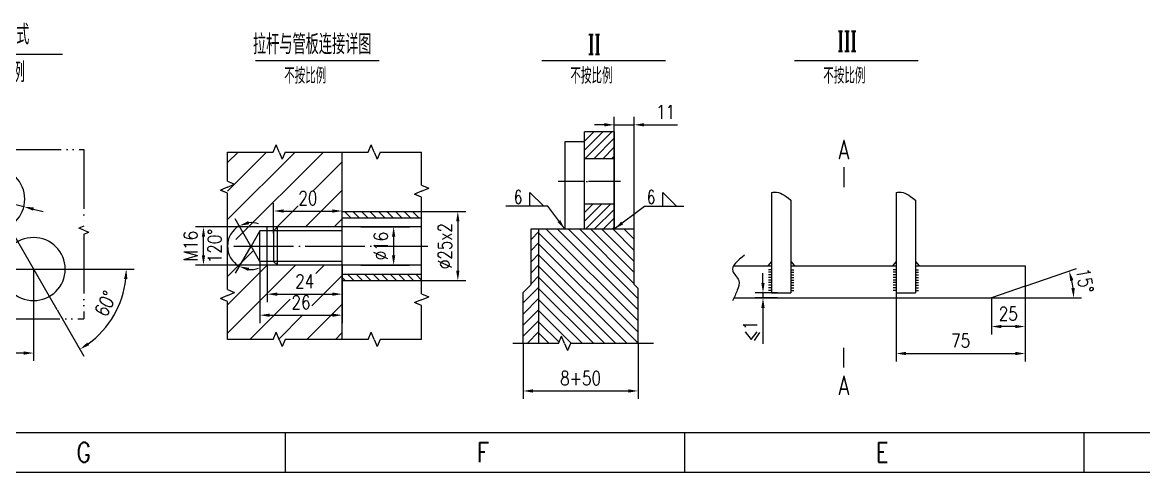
# Model space of a CAD drawing. Header units: millimetres. Extents: x -1044 to 22870, y -8556 to -3804.
# Drawn here: x 9230 to 11493, y -8556 to -7647 of the extents above; entities that cross this region are included whole.
import ezdxf
from ezdxf.enums import TextEntityAlignment as Align

# ---------------------------------------------------------------- set-up
doc = ezdxf.new("R2010")
doc.units = ezdxf.units.MM
doc.header["$LTSCALE"] = 80
for name, pattern in [('1', [0]), ('ACAD_ISO05W100', [34, 24, -3, 0.5, -3, 0.5, -3]), ('DASHDOT-L', [90, 80, -5, 0, -5]), ('DASHDOT-M', [36, 30, -3, 0, -3]), ('DIVIDE-M', [39, 30, -3, 0, -3, 0, -3])]:
    doc.linetypes.add(name, pattern=pattern)
for name, color, linetype in [('5剖面线层', 2, 'Continuous'), ('6文字层', 3, 'Continuous'), ('7', 7, 'Continuous'), ('8符号标注层', 31, 'Continuous'), ('CDR_DEFSET', 7, 'Continuous'), ('CDR_DIM', 7, 'Continuous'), ('CDR_DWG1', 4, 'Continuous'), ('CDR_DWG2', 2, 'Continuous'), ('CDR_DWG3', 1, 'DASHDOT-M'), ('CDR_DWG4', 3, 'DIVIDE-M'), ('CDR_TEXT', 7, 'Continuous'), ('中止线', 3, 'ACAD_ISO05W100'), ('尺寸线', 7, 'Continuous'), ('尺寸线层', 7, 'Continuous')]:
    doc.layers.add(name, color=color, linetype=linetype)
doc.styles.add('HZ', font='ROMANS.shx', dxfattribs={"width": 0.7, "height": 3, "bigfont": 'HZ.shx'})
doc.styles.add('PC_TEXTSTYLE', font='isocp.shx', dxfattribs={"width": 0.8, "bigfont": 'hzfs.shx'})
doc.styles.add('ROMANC', font='romanc', dxfattribs={"bigfont": 'hz'})
doc.styles.add('TH_GBDIM', font='romans.shx', dxfattribs={"width": 0.8, "bigfont": 'gbcbig.shx'})
doc.dimstyles.new('TH_GBDIM', dxfattribs={"dimscale": 8, "dimtxt": 3.5, "dimasz": 2.5, "dimexe": 2, "dimexo": 0, "dimgap": 1.5, "dimtad": 1, "dimdec": 0, "dimzin": 0, "dimdsep": 46, "dimtxsty": 'TH_GBDIM', "dimcen": 2.5, "dimclrd": 256, "dimclre": 256, "dimclrt": 256, "dimadec": 0, "dimazin": 0, "dimtfac": 0.714286, "dimtdec": 0, "dimtmove": 0, "dimatfit": 3, "dimfxl": 0, "dimtzin": 0, "dimlwd": -1, "dimlwe": -1, "dimarcsym": 0})

# ---------------------------------------------------------------- blocks, each defined once
blk = doc.blocks.new('A$C1B375470')
for p, q in [((7578, 0), (0, 0)), ((7578, 0), (18, 0)), ((7578, 0), (18, 0)), ((7578, 0), (18, 0)), ((15138, 0), (7578, 0))]:
    blk.add_line(p, q)
at = {"layer": 'CDR_DWG1', "color": 4}
blk.add_line((14958, 180), (450, 180), dxfattribs=at)
at = {"layer": 'CDR_DWG4', "linetype": 'Continuous'}
for p, q in [((4077, 180), (4077, 0)), ((5890.5, 180), (5890.5, 0)), ((7704, 180), (7704, 0))]:
    blk.add_line(p, q, dxfattribs=at)
at = {"layer": 'CDR_TEXT', "style": 'HZ', "width": 0.8}
for s, p in [('G', (3161.5, 46.9)), ('F', (4975, 46.9)), ('E', (6788.5, 46.9))]:
    blk.add_text(s, height=90, dxfattribs=at).set_placement(p, align=Align.CENTER)
blk = doc.blocks.new('A$C092B31A8')
at = {"layer": '尺寸线层', "xscale": 0.05555555555555555, "yscale": 0.05555555555555555, "zscale": 0.05555555555555555}
blk.add_blockref('A$C1B375470', (0, 0), dxfattribs=at)
blk = doc.blocks.new('*D259')
at = {"layer": 'Defpoints', "color": 0, "ltscale": 0.001}
for p in [(9126.4, -7927), (8995.1, -8145.2), (9344.6, -8145.2), (9299.9, -8227.4), (9395.7, -8265.5)]:
    blk.add_point(p, dxfattribs=at)
at = {"layer": '尺寸线层', "ltscale": 0.001}
for p, q in [((9344.6, -8145.2), (9455.5, -8145.2)), ((9299.9, -8227.4), (9354, -8321.1))]:
    blk.add_line(p, q, dxfattribs=at)
blk.add_arc((9252.4, -8145.2), 187.1, 306.1283, 353.8717, dxfattribs=at)
for points in [[(9435.1, -8165), (9441.8, -8165.4), (9439.5, -8145.2)], [(9364.5, -8299.1), (9360.9, -8293.5), (9346, -8307.2)]]:
    blk.add_solid(points, dxfattribs=at)
at = {"layer": '尺寸线层', "ltscale": 0.001, "insert": (9397.6, -8215.1), "char_height": 28, "attachment_point": 5, "rotation": 64.2907, "style": 'TH_GBDIM'}
blk.add_mtext('60%%D', dxfattribs=at)
blk = doc.blocks.new('*D260')
at = {"layer": 'Defpoints', "color": 0, "ltscale": 0.001}
for p in [(9089.2, -8145.2), (9252.4, -8145.2), (9089.2, -8314.9)]:
    blk.add_point(p, dxfattribs=at)
at = {"layer": '尺寸线层', "ltscale": 0.001}
for p, q in [((9089.2, -8145.2), (9089.2, -8330.9)), ((9252.4, -8145.2), (9252.4, -8330.9)), ((9232.4, -8314.9), (9109.2, -8314.9))]:
    blk.add_line(p, q, dxfattribs=at)
for points in [[(9109.2, -8311.5), (9109.2, -8318.2), (9089.2, -8314.9)], [(9232.4, -8311.5), (9232.4, -8318.2), (9252.4, -8314.9)]]:
    blk.add_solid(points, dxfattribs=at)
at = {"layer": '尺寸线层', "ltscale": 0.001, "insert": (9170.8, -8288.9), "char_height": 28, "attachment_point": 5, "style": 'TH_GBDIM'}
blk.add_mtext('32{}{}', dxfattribs=at)
blk = doc.blocks.new('*D262')
at = {"layer": 'Defpoints', "color": 0, "ltscale": 0.001}
for p in [(9215.3, -7926.9), (8995.1, -8145.2), (9344.6, -8145.2), (8904.7, -8212.4), (9042.2, -8226.7)]:
    blk.add_point(p, dxfattribs=at)
at = {"layer": '尺寸线层', "ltscale": 0.001}
for p, q in [((8995.1, -8145.2), (8876.9, -8145.2)), ((9042.2, -8226.7), (8983.1, -8329.2))]:
    blk.add_line(p, q, dxfattribs=at)
blk.add_arc((9089.2, -8145.2), 196.4, 185.8372, 234.1628, dxfattribs=at)
for points in [[(8890.5, -8165.4), (8897.2, -8165), (8892.9, -8145.2)], [(8976.1, -8301.6), (8972.5, -8307.2), (8991.1, -8315.3)]]:
    blk.add_solid(points, dxfattribs=at)
at = {"layer": '尺寸线层', "ltscale": 0.001, "insert": (8947.3, -8238), "char_height": 28, "attachment_point": 5, "rotation": 303.1621, "style": 'TH_GBDIM'}
blk.add_mtext('60°', dxfattribs=at)
blk = doc.blocks.new('*D261')
at = {"layer": 'Defpoints', "color": 0, "ltscale": 0.001}
for p in [(9109, -7988.6), (9232.7, -8019.3)]:
    blk.add_point(p, dxfattribs=at)
at = {"layer": '尺寸线层', "ltscale": 0.001}
for p, q in [((8887.7, -7958.9), (8989.3, -7958.9)), ((8989.3, -7958.9), (9089.6, -7983.8)), ((9232.7, -8019.3), (9109, -7988.6)), ((9252.1, -8024.1), (9271.5, -8028.9))]:
    blk.add_line(p, q, dxfattribs=at)
for points in [[(9090.4, -7980.5), (9088.8, -7987), (9109, -7988.6)], [(9252.9, -8020.8), (9251.3, -8027.3), (9232.7, -8019.3)]]:
    blk.add_solid(points, dxfattribs=at)
at = {"layer": '尺寸线层', "ltscale": 0.001, "insert": (8932.5, -7932.9), "char_height": 28, "attachment_point": 5, "style": 'TH_GBDIM'}
blk.add_mtext('%%c25X2{}{}', dxfattribs=at)
blk = doc.blocks.new('*D334')
at = {"layer": 'Defpoints', "color": 0, "ltscale": 0.001}
for p in [(9875.4, -8028), (9737, -8072.4), (9875.4, -8079.8)]:
    blk.add_point(p, dxfattribs=at)
at = {"layer": '尺寸线层', "ltscale": 0.001}
for p, q in [((9737, -8072.4), (9737, -8012)), ((9875.4, -8079.8), (9875.4, -8012)), ((9757, -8028), (9855.4, -8028))]:
    blk.add_line(p, q, dxfattribs=at)
for points in [[(9757, -8024.7), (9757, -8031.3), (9737, -8028)], [(9855.4, -8024.7), (9855.4, -8031.3), (9875.4, -8028)]]:
    blk.add_solid(points, dxfattribs=at)
at = {"layer": '尺寸线层', "ltscale": 0.001, "insert": (9806.2, -8002), "char_height": 28, "attachment_point": 5, "style": 'TH_GBDIM'}
blk.add_mtext('20', dxfattribs=at)
blk = doc.blocks.new('*D329')
at = {"layer": 'Defpoints', "color": 0, "ltscale": 0.001}
for p in [(9724.2, -8137.5), (9875.4, -8137.5), (9875.4, -8195.9)]:
    blk.add_point(p, dxfattribs=at)
at = {"layer": '尺寸线层', "ltscale": 0.001}
for p, q in [((9724.2, -8137.5), (9724.2, -8211.9)), ((9875.4, -8137.5), (9875.4, -8211.9)), ((9744.2, -8195.9), (9855.4, -8195.9))]:
    blk.add_line(p, q, dxfattribs=at)
for points in [[(9744.2, -8192.6), (9744.2, -8199.2), (9724.2, -8195.9)], [(9855.4, -8192.6), (9855.4, -8199.2), (9875.4, -8195.9)]]:
    blk.add_solid(points, dxfattribs=at)
at = {"layer": '尺寸线层', "ltscale": 0.001, "insert": (9799.8, -8169.9), "char_height": 28, "attachment_point": 5, "style": 'TH_GBDIM'}
blk.add_mtext('24', dxfattribs=at)
blk = doc.blocks.new('*D330')
at = {"layer": 'Defpoints', "color": 0, "ltscale": 0.001}
for p in [(9709.2, -8129.8), (9875.4, -8195.9), (9875.4, -8238.4)]:
    blk.add_point(p, dxfattribs=at)
at = {"layer": '尺寸线层', "ltscale": 0.001}
for p, q in [((9709.2, -8129.8), (9709.2, -8254.4)), ((9875.4, -8195.9), (9875.4, -8254.4)), ((9729.2, -8238.4), (9855.4, -8238.4))]:
    blk.add_line(p, q, dxfattribs=at)
for points in [[(9729.2, -8235.1), (9729.2, -8241.7), (9709.2, -8238.4)], [(9855.4, -8235.1), (9855.4, -8241.7), (9875.4, -8238.4)]]:
    blk.add_solid(points, dxfattribs=at)
at = {"layer": '尺寸线层', "ltscale": 0.001, "insert": (9792.3, -8212.4), "char_height": 28, "attachment_point": 5, "style": 'TH_GBDIM'}
blk.add_mtext('26{}{}', dxfattribs=at)
blk = doc.blocks.new('*D331')
at = {"layer": 'Defpoints', "color": 0, "ltscale": 0.001}
for p in [(9595.4, -8060), (9749.5, -8060), (9744.5, -8137.5)]:
    blk.add_point(p, dxfattribs=at)
at = {"layer": '尺寸线层', "ltscale": 0.001}
for p, q in [((9749.5, -8060), (9579.4, -8060)), ((9595.4, -8117.5), (9595.4, -8080)), ((9744.5, -8137.5), (9579.4, -8137.5))]:
    blk.add_line(p, q, dxfattribs=at)
for points in [[(9592.1, -8080), (9598.7, -8080), (9595.4, -8060)], [(9592.1, -8117.5), (9598.7, -8117.5), (9595.4, -8137.5)]]:
    blk.add_solid(points, dxfattribs=at)
at = {"layer": '尺寸线层', "ltscale": 0.001, "insert": (9569.4, -8098.8), "char_height": 28, "attachment_point": 5, "rotation": 90, "style": 'TH_GBDIM'}
blk.add_mtext('M16', dxfattribs=at)
blk = doc.blocks.new('*D335')
at = {"layer": 'Defpoints', "color": 0, "ltscale": 0.001}
for p in [(9709.2, -8067.8), (9646.8, -8082.6), (9691.3, -8098.8), (9691.3, -8098.8), (9709.2, -8129.8)]:
    blk.add_point(p, dxfattribs=at)
at = {"layer": '尺寸线层', "ltscale": 0.001}
for q in [(9659.6, -8043.9), (9659.6, -8153.7)]:
    blk.add_line((9691.3, -8098.8), q, dxfattribs=at)
for start, end in [(120, 240), (71.2958, 95.6479), (264.3521, 288.7042)]:
    blk.add_arc((9691.3, -8098.8), 47.4, start, end, dxfattribs=at)
for points in [[(9687.7, -8054.8), (9685.7, -8048.4), (9667.6, -8057.7)], [(9685.7, -8149.1), (9687.7, -8142.8), (9667.6, -8139.8)]]:
    blk.add_solid(points, dxfattribs=at)
at = {"layer": '尺寸线层', "ltscale": 0.001, "insert": (9617.9, -8098.8), "char_height": 28, "attachment_point": 5, "rotation": 90, "style": 'TH_GBDIM'}
blk.add_mtext('120%%d', dxfattribs=at)
blk = doc.blocks.new('*D332')
at = {"layer": 'Defpoints', "color": 0, "ltscale": 0.001}
for p in [(9979.3, -8060), (9979.3, -8137.5), (9979.3, -8137.5)]:
    blk.add_point(p, dxfattribs=at)
at = {"layer": '尺寸线层', "ltscale": 0.001}
for p, q in [((9979.3, -8060), (9963.3, -8060)), ((9979.3, -8080), (9979.3, -8117.5)), ((9979.3, -8137.5), (9963.3, -8137.5))]:
    blk.add_line(p, q, dxfattribs=at)
for points in [[(9975.9, -8080), (9982.6, -8080), (9979.3, -8060)], [(9975.9, -8117.5), (9982.6, -8117.5), (9979.3, -8137.5)]]:
    blk.add_solid(points, dxfattribs=at)
at = {"layer": '尺寸线层', "ltscale": 0.001, "insert": (9953.3, -8098.8), "char_height": 28, "attachment_point": 5, "rotation": 90, "style": 'TH_GBDIM'}
blk.add_mtext('%%C16', dxfattribs=at)
blk = doc.blocks.new('*D333')
at = {"layer": 'Defpoints', "color": 0, "ltscale": 0.001}
for p in [(10035.8, -8029), (10035.8, -8168.5), (10108.9, -8168.5)]:
    blk.add_point(p, dxfattribs=at)
at = {"layer": '尺寸线层', "ltscale": 0.001}
for p, q in [((10035.8, -8029), (10124.9, -8029)), ((10108.9, -8049), (10108.9, -8148.5)), ((10035.8, -8168.5), (10124.9, -8168.5))]:
    blk.add_line(p, q, dxfattribs=at)
for points in [[(10105.5, -8049), (10112.2, -8049), (10108.9, -8029)], [(10105.5, -8148.5), (10112.2, -8148.5), (10108.9, -8168.5)]]:
    blk.add_solid(points, dxfattribs=at)
at = {"layer": '尺寸线层', "ltscale": 0.001, "insert": (10082.9, -8098.8), "char_height": 28, "attachment_point": 5, "rotation": 90, "style": 'TH_GBDIM'}
blk.add_mtext('%%C25x2', dxfattribs=at)
blk = doc.blocks.new('*D357')
at = {"layer": 'Defpoints', "color": 0, "ltscale": 0.001}
for p in [(10993.8, -8193.2), (11254.3, -8179.9), (11254.3, -8315.8)]:
    blk.add_point(p, dxfattribs=at)
at = {"layer": '尺寸线', "ltscale": 0.001}
for p, q in [((10993.8, -8193.2), (10993.8, -8331.8)), ((11254.3, -8179.9), (11254.3, -8331.8)), ((11013.8, -8315.8), (11234.3, -8315.8))]:
    blk.add_line(p, q, dxfattribs=at)
for points in [[(11013.8, -8312.4), (11013.8, -8319.1), (10993.8, -8315.8)], [(11234.3, -8312.4), (11234.3, -8319.1), (11254.3, -8315.8)]]:
    blk.add_solid(points, dxfattribs=at)
at = {"layer": '尺寸线', "ltscale": 0.001, "insert": (11124.1, -8289.8), "char_height": 28, "attachment_point": 5, "style": 'TH_GBDIM'}
blk.add_mtext('75{}{}', dxfattribs=at)
blk = doc.blocks.new('*D358')
at = {"layer": 'Defpoints', "color": 0, "ltscale": 0.001}
for p in [(11254.3, -8179.9), (11186.2, -8203.6), (11186.2, -8261.3)]:
    blk.add_point(p, dxfattribs=at)
at = {"layer": '尺寸线', "ltscale": 0.001}
for p, q in [((11254.3, -8179.9), (11254.3, -8277.3)), ((11186.2, -8203.6), (11186.2, -8277.3)), ((11234.3, -8261.3), (11206.2, -8261.3))]:
    blk.add_line(p, q, dxfattribs=at)
for points in [[(11206.2, -8258), (11206.2, -8264.6), (11186.2, -8261.3)], [(11234.3, -8258), (11234.3, -8264.6), (11254.3, -8261.3)]]:
    blk.add_solid(points, dxfattribs=at)
at = {"layer": '尺寸线', "ltscale": 0.001, "insert": (11220.3, -8235.3), "char_height": 28, "attachment_point": 5, "style": 'TH_GBDIM'}
blk.add_mtext('25{}{}', dxfattribs=at)
blk = doc.blocks.new('*D359')
at = {"layer": 'Defpoints', "color": 0, "ltscale": 0.001}
for p in [(11254.3, -8179.9), (11351.2, -8185.1), (10666.3, -8203.6), (11186.2, -8203.6), (11186.2, -8203.6)]:
    blk.add_point(p, dxfattribs=at)
at = {"layer": '尺寸线', "ltscale": 0.001}
for p, q in [((11254.3, -8179.9), (11358.1, -8143.8)), ((11186.2, -8203.6), (11368.2, -8203.6))]:
    blk.add_line(p, q, dxfattribs=at)
blk.add_arc((11186.2, -8203.6), 166, 6.907, 12.2675, dxfattribs=at)
for points in [[(11345.2, -8169.2), (11351.7, -8167.4), (11343, -8149.1)], [(11354.4, -8183.4), (11347.7, -8183.8), (11352.2, -8203.6)]]:
    blk.add_solid(points, dxfattribs=at)
at = {"layer": '尺寸线', "ltscale": 0.001, "insert": (11375, -8168.7), "char_height": 28, "attachment_point": 5, "rotation": 280.4676, "style": 'TH_GBDIM'}
blk.add_mtext('15%%d{}{}', dxfattribs=at)
blk = doc.blocks.new('*D373')
at = {"layer": 'Defpoints', "color": 0, "ltscale": 0.001}
for p in [(10754.5, -8193.2), (10725, -8203.6), (10754.5, -8203.6)]:
    blk.add_point(p, dxfattribs=at)
at = {"layer": '尺寸线', "ltscale": 0.001}
for p, q in [((10725, -8173.2), (10725, -8153.2)), ((10754.5, -8193.2), (10709, -8193.2)), ((10725, -8193.2), (10725, -8203.6)), ((10754.5, -8203.6), (10709, -8203.6)), ((10725, -8223.6), (10725, -8296.5))]:
    blk.add_line(p, q, dxfattribs=at)
for points in [[(10721.6, -8173.2), (10728.3, -8173.2), (10725, -8193.2)], [(10721.6, -8223.6), (10728.3, -8223.6), (10725, -8203.6)]]:
    blk.add_solid(points, dxfattribs=at)
at = {"layer": '尺寸线', "ltscale": 0.001, "insert": (10699, -8270.1), "char_height": 28, "attachment_point": 5, "rotation": 90, "style": 'TH_GBDIM'}
blk.add_mtext('<1{}{}', dxfattribs=at)
blk = doc.blocks.new('*D408')
at = {"layer": 'Defpoints', "color": 0, "ltscale": 0.001}
for p in [(10464.8, -7853.9), (10424.8, -8064.3), (10464.8, -8064.3)]:
    blk.add_point(p, dxfattribs=at)
at = {"layer": '尺寸线层', "ltscale": 0.001}
for p, q in [((10404.8, -7853.9), (10384.8, -7853.9)), ((10424.8, -8064.3), (10424.8, -7837.9)), ((10424.8, -7853.9), (10464.8, -7853.9)), ((10464.8, -8064.3), (10464.8, -7837.9)), ((10484.8, -7853.9), (10552.1, -7853.9))]:
    blk.add_line(p, q, dxfattribs=at)
for points in [[(10404.8, -7850.5), (10404.8, -7857.2), (10424.8, -7853.9)], [(10484.8, -7850.5), (10484.8, -7857.2), (10464.8, -7853.9)]]:
    blk.add_solid(points, dxfattribs=at)
at = {"layer": '尺寸线层', "ltscale": 0.001, "insert": (10528.4, -7827.9), "char_height": 28, "attachment_point": 5, "style": 'TH_GBDIM'}
blk.add_mtext('11{}{}', dxfattribs=at)
blk = doc.blocks.new('*D429')
at = {"layer": 'Defpoints', "color": 0, "ltscale": 0.001}
for p in [(10240.8, -8295.2), (10472.8, -8295.2), (10472.8, -8391.4)]:
    blk.add_point(p, dxfattribs=at)
at = {"layer": '尺寸线层', "ltscale": 0.001}
for p, q in [((10240.8, -8295.2), (10240.8, -8407.4)), ((10472.8, -8295.2), (10472.8, -8407.4)), ((10260.8, -8391.4), (10452.8, -8391.4))]:
    blk.add_line(p, q, dxfattribs=at)
for points in [[(10260.8, -8388.1), (10260.8, -8394.8), (10240.8, -8391.4)], [(10452.8, -8388.1), (10452.8, -8394.8), (10472.8, -8391.4)]]:
    blk.add_solid(points, dxfattribs=at)
at = {"layer": '尺寸线层', "ltscale": 0.001, "insert": (10356.8, -8365.4), "char_height": 28, "attachment_point": 5, "style": 'TH_GBDIM'}
blk.add_mtext('8+50{}{}', dxfattribs=at)

msp = doc.modelspace()

# ---------------------------------------------------------------- hatches: boundary and pattern name
at = {"layer": '5剖面线层', "ltscale": 0.001}
h = msp.add_hatch(dxfattribs=at)
h.set_pattern_fill('ANSI31', color=256, scale=4, style=0)
h.set_pattern_definition([(45, (10102.426, 9990.706), (-8.980256, 8.980256), [])])
h.paths.add_polyline_path([(10424.75, -7868.27), (10364.75, -7868.27), (10364.75, -7922.27), (10424.75, -7922.27)])
h.paths.add_polyline_path([(10424.75, -8014.27), (10364.75, -8014.27), (10364.75, -8064.27), (10424.75, -8064.27)])
h = msp.add_hatch(dxfattribs=at)
h.set_pattern_fill('ANSI31', color=256, scale=5, style=0)
h.paths.add_polyline_path([(10272.75, -8064.27), (10256.75, -8064.27), (10256.75, -8176.27), (10240.75, -8192.27), (10240.75, -8295.24), (10272.75, -8295.24)])
h = msp.add_hatch(dxfattribs=at)
h.set_pattern_fill('ANSI31', color=256, scale=5, angle=90, style=0)
h.paths.add_polyline_path([(10464.75, -8064.27), (10272.75, -8064.27), (10272.75, -8295.24), (10312.29, -8295.24), (10318.33, -8280.83), (10324.36, -8295.24), (10330.39, -8309.65), (10336.42, -8295.24), (10472.75, -8295.24), (10472.75, -8184.27), (10464.75, -8176.27)])
at = {"layer": 'CDR_DIM'}
h = msp.add_hatch(dxfattribs=at)
h.set_pattern_fill('ANSI31', color=256, scale=0.540667, angle=90, style=0)
h.set_pattern_definition([(135, (4588.657, -14058.004), (-8.601953, -8.601953), [])])
h.paths.add_polyline_path([(10035.8, -8041.81), (10035.8, -8029.02), (9875.45, -8029.02), (9875.45, -8041.81)])
h.paths.add_polyline_path([(10035.8, -8168.54), (10035.8, -8155.75), (9875.45, -8155.75), (9875.45, -8168.54)])

# ---------------------------------------------------------------- linework, layer by layer
at = {"color": 7, "linetype": 'Continuous'}
for p, q in [((9036.33, -7711.1), (9310.97, -7711.1)), ((9875.45, -8067.78), (9737.04, -8067.78)), ((9875.45, -8129.79), (9737.04, -8129.79))]:
    msp.add_line(p, q, dxfattribs=at)
for p, q in [((9700.42, -7723.87), (9949.86, -7723.87)), ((10278.41, -7723.87), (10527.85, -7723.87)), ((10788.94, -7723.87), (11038.38, -7723.87))]:
    msp.add_line(p, q)
at = {"color": 4, "linetype": 'Continuous'}
for p, q in [((9875.45, -8060.03), (9875.45, -7908.87)), ((9875.45, -8029.02), (10035.8, -8029.02)), ((9875.45, -8041.81), (10035.8, -8041.81)), ((9709.25, -8067.78), (9691.35, -8098.78)), ((9737.04, -8067.78), (9709.25, -8067.78)), ((9709.25, -8129.79), (9709.25, -8067.78)), ((9724.25, -8137.54), (9724.25, -8060.22)), ((9744.52, -8060.03), (9737.04, -8067.78)), ((9737.04, -8067.78), (9737.04, -8129.79)), ((10035.8, -8060.03), (9744.52, -8060.03)), ((9744.52, -8137.54), (9744.52, -8060.03)), ((9875.45, -8137.54), (9875.45, -8060.03)), ((9709.25, -8129.79), (9691.35, -8098.78)), ((9737.04, -8129.79), (9709.25, -8129.79)), ((10035.8, -8137.54), (9724.25, -8137.54)), ((9744.65, -8137.4), (9737.04, -8129.79)), ((9875.45, -8287.17), (9875.45, -8137.54)), ((9875.45, -8155.75), (10035.8, -8155.75)), ((9875.45, -8168.54), (10035.8, -8168.54))]:
    msp.add_line(p, q, dxfattribs=at)
for centre, start, end in [((9170.84, -8003.91), 270, 90), ((9252.43, -8145.23), 90, 270), ((9252.43, -8145.23), 270, 90)]:
    msp.add_arc(centre, 63.74, start, end, dxfattribs=at)
at = {"layer": '7'}
for p, q in [((9744.52, -8060.03), (9724.25, -8060.03)), ((9744.52, -8137.54), (9737.04, -8137.54))]:
    msp.add_line(p, q, dxfattribs=at)
at = {"layer": '8符号标注层', "color": 7, "ltscale": 0.001}
for p, q in [((10888.45, -7939.73), (10888.45, -7979.73)), ((10888.45, -8344.09), (10888.45, -8304.09))]:
    msp.add_line(p, q, dxfattribs=at)
at = {"layer": 'CDR_DEFSET'}
for p, q in [((9643.93, -7930.15), (9665.22, -7908.87)), ((9643.93, -7987.62), (9722.69, -7908.87)), ((9643.93, -8045.1), (9780.16, -7908.87)), ((9660.92, -8085.59), (9837.64, -7908.87)), ((9817.7, -7986.27), (9875.45, -7928.53)), ((9801.43, -8060.03), (9875.45, -7986.01)), ((9743.95, -8060.03), (9786.5, -8017.48)), ((9743.95, -8060.03), (9785.89, -8018.09)), ((9858.9, -8060.03), (9875.45, -8043.48)), ((9643.93, -8160.05), (9696.42, -8107.56)), ((9643.93, -8217.52), (9724.25, -8137.21)), ((9643.93, -8274.99), (9781.39, -8137.54)), ((9822.05, -8154.35), (9838.86, -8137.54)), ((9814.12, -8219.75), (9875.45, -8158.43)), ((9689.23, -8287.17), (9770.57, -8205.83)), ((9804.17, -8287.17), (9875.45, -8215.9)), ((9746.7, -8287.17), (9795.97, -8237.9)), ((9861.65, -8287.17), (9875.45, -8273.37))]:
    msp.add_line(p, q, dxfattribs=at)
at = {"layer": 'CDR_DIM'}
for p, q in [((9912.91, -8060.03), (10011.29, -8060.03)), ((9912.91, -8137.54), (10011.29, -8137.54)), ((9875.45, -8176.85), (9875.45, -8237.59)), ((9875.45, -8245.83), (9875.45, -8253.16))]:
    msp.add_line(p, q, dxfattribs=at)
at = {"layer": 'CDR_DWG1'}
for p, q in [((10424.75, -7868.27), (10364.75, -7868.27)), ((10364.75, -8064.27), (10364.75, -7868.27)), ((10424.75, -7868.27), (10424.75, -8064.27)), ((10324.75, -7888.27), (10324.75, -8064.27)), ((10364.75, -7888.27), (10324.75, -7888.27)), ((10424.75, -7880.27), (10424.75, -8064.27)), ((10424.75, -7888.27), (10424.75, -8064.27)), ((10424.75, -7922.27), (10364.75, -7922.27)), ((10742.5, -7990.4), (10742.5, -8193.22)), ((10781.21, -8005.84), (10781.21, -8193.22)), ((10993.85, -7990.4), (10993.85, -8193.22)), ((11032.56, -8005.84), (11032.56, -8193.22)), ((10424.75, -8014.27), (10364.75, -8014.27)), ((10256.75, -8176.27), (10256.75, -8064.27)), ((10256.75, -8064.27), (10464.75, -8064.27)), ((10272.75, -8295.24), (10272.75, -8064.27)), ((10464.75, -8176.27), (10464.75, -8064.27)), ((10665.38, -8138.54), (10742.5, -8138.54)), ((10742.5, -8129.65), (10735.06, -8138.54)), ((10781.21, -8129.65), (10788.65, -8138.54)), ((10781.21, -8138.54), (10993.85, -8138.54)), ((10993.85, -8129.65), (10986.41, -8138.54)), ((11032.56, -8129.65), (11040, -8138.54)), ((11032.56, -8138.54), (11254.31, -8138.54)), ((11254.31, -8138.54), (11254.31, -8179.92)), ((10240.75, -8192.27), (10256.75, -8176.27)), ((10240.75, -8295.24), (10240.75, -8192.27)), ((10472.75, -8184.27), (10464.75, -8176.27)), ((10472.75, -8295.24), (10472.75, -8184.27)), ((10742.5, -8193.22), (10781.21, -8193.22)), ((10993.85, -8193.22), (11032.56, -8193.22)), ((11254.31, -8179.92), (11186.24, -8203.59)), ((10666.3, -8203.59), (11186.24, -8203.59))]:
    msp.add_line(p, q, dxfattribs=at)
at = {"layer": 'CDR_DWG2', "ltscale": 0.001}
for p, q in [((10254.23, -8018.27), (10254.23, -7990.31)), ((10254.23, -7990.31), (10282.2, -8018.27)), ((10522.64, -8018.27), (10522.64, -7990.31)), ((10522.64, -7990.31), (10550.6, -8018.27))]:
    msp.add_line(p, q, dxfattribs=at)
at = {"layer": 'CDR_DWG3', "linetype": 'DASHDOT-L'}
for p, q in [((9299.85, -8227.38), (9126.45, -7927.03)), ((8995.06, -8145.23), (9344.63, -8145.23))]:
    msp.add_line(p, q, dxfattribs=at)
at = {"layer": 'CDR_DWG3', "linetype": 'DASHDOT-L', "ltscale": 0.01}
msp.add_line((10437.01, -7968.27), (10311.67, -7968.27), dxfattribs=at)
at = {"layer": 'CDR_DWG3', "ltscale": 0.05}
msp.add_line((9656.91, -8098.78), (10048.05, -8098.78), dxfattribs=at)
at = {"layer": 'CDR_DWG4'}
for p, q in [((9736.13, -7908.87), (9742.16, -7894.46)), ((9748.19, -7908.87), (9742.16, -7894.46)), ((9927.7, -7908.87), (9933.73, -7894.46)), ((9939.76, -7908.87), (9933.73, -7894.46)), ((9748.19, -7908.87), (9754.23, -7923.28)), ((9760.26, -7908.87), (9754.23, -7923.28)), ((9939.76, -7908.87), (9945.79, -7923.28)), ((9951.83, -7908.87), (9945.79, -7923.28)), ((9643.93, -7980), (9629.52, -7986.03)), ((9643.93, -7992.06), (9629.52, -7986.03)), ((9643.93, -7992.06), (9632.41, -7987.24)), ((9643.93, -7967.93), (9658.34, -7973.97)), ((9643.93, -7980), (9658.34, -7973.97)), ((10035.8, -7988.15), (10021.39, -7994.18)), ((10035.8, -7976.08), (10050.21, -7982.11)), ((10035.8, -7988.15), (10050.21, -7982.11)), ((10035.8, -8000.21), (10021.39, -7994.18)), ((10035.8, -8000.21), (10024.27, -7995.38)), ((9353.76, -8058.33), (9343.88, -8062.47)), ((9353.76, -8066.6), (9343.88, -8062.47)), ((9353.76, -8066.6), (9363.64, -8070.74)), ((9353.76, -8074.88), (9363.64, -8070.74)), ((9643.93, -8186.83), (9658.34, -8192.86)), ((9643.93, -8198.89), (9658.34, -8192.86)), ((9643.93, -8198.89), (9629.52, -8204.92)), ((9643.93, -8210.95), (9629.52, -8204.92)), ((9643.93, -8210.95), (9632.41, -8206.13)), ((10035.8, -8207.04), (10021.39, -8213.07)), ((10035.8, -8219.1), (10021.39, -8213.07)), ((10035.8, -8219.1), (10024.27, -8214.28)), ((10035.8, -8194.97), (10050.21, -8201.01)), ((10035.8, -8207.04), (10050.21, -8201.01)), ((9736.13, -8287.17), (9742.16, -8272.76)), ((9748.19, -8287.17), (9742.16, -8272.76)), ((9927.7, -8287.17), (9933.73, -8272.76)), ((9939.76, -8287.17), (9933.73, -8272.76)), ((10312.29, -8295.24), (10318.33, -8280.83)), ((10324.36, -8295.24), (10318.33, -8280.83)), ((9748.19, -8287.17), (9754.23, -8301.58)), ((9760.26, -8287.17), (9754.23, -8301.58)), ((9939.76, -8287.17), (9945.79, -8301.58)), ((9951.83, -8287.17), (9945.79, -8301.58)), ((10324.36, -8295.24), (10330.39, -8309.65)), ((10336.42, -8295.24), (10330.39, -8309.65))]:
    msp.add_line(p, q, dxfattribs=at)
at = {"layer": 'CDR_DWG4', "color": 3, "ltscale": 0.05}
for p, q in [((9188.09, -7903.77), (9353.76, -7903.77)), ((9353.76, -7903.77), (9353.76, -8058.33)), ((9353.76, -8074.88), (9353.76, -8245.98)), ((9185.19, -8245.98), (9353.76, -8245.98))]:
    msp.add_line(p, q, dxfattribs=at)
at = {"layer": 'CDR_DWG4', "ltscale": 5}
for p, q in [((9643.93, -7967.93), (9643.93, -7908.87)), ((9643.93, -7908.87), (9736.13, -7908.87)), ((9760.26, -7908.87), (9927.7, -7908.87)), ((9951.83, -7908.87), (10035.8, -7908.87)), ((10035.8, -7976.08), (10035.8, -7908.87)), ((9643.93, -8186.83), (9643.93, -7992.06)), ((10035.8, -8194.97), (10035.8, -8000.21)), ((9643.93, -8287.17), (9643.93, -8210.95)), ((10035.8, -8287.17), (10035.8, -8219.1)), ((9736.13, -8287.17), (9643.93, -8287.17)), ((9927.7, -8287.17), (9760.26, -8287.17)), ((10035.8, -8287.17), (9951.83, -8287.17)), ((10312.29, -8295.24), (10220.1, -8295.24)), ((10503.86, -8295.24), (10336.42, -8295.24))]:
    msp.add_line(p, q, dxfattribs=at)
at = {"layer": '中止线', "ltscale": 5}
msp.add_line((9760.26, -7908.87), (9772.92, -7908.87), dxfattribs=at)
at = {"layer": '尺寸线', "ltscale": 0.001}
for p, q in [((10742.5, -8146.6), (10736.24, -8146.6)), ((10781.21, -8146.6), (10787.47, -8146.6)), ((10993.85, -8146.6), (10987.59, -8146.6)), ((11032.56, -8146.6), (11038.82, -8146.6)), ((10742.5, -8151.81), (10736.24, -8151.81)), ((10742.5, -8157.02), (10736.24, -8157.02)), ((10742.5, -8162.23), (10736.24, -8162.23)), ((10742.5, -8167.45), (10736.24, -8167.45)), ((10781.21, -8151.81), (10787.47, -8151.81)), ((10781.21, -8157.02), (10787.47, -8157.02)), ((10781.21, -8162.23), (10787.47, -8162.23)), ((10781.21, -8167.45), (10787.47, -8167.45)), ((10993.85, -8151.81), (10987.59, -8151.81)), ((10993.85, -8157.02), (10987.59, -8157.02)), ((10993.85, -8162.23), (10987.59, -8162.23)), ((10993.85, -8167.45), (10987.59, -8167.45)), ((11032.56, -8151.81), (11038.82, -8151.81)), ((11032.56, -8157.02), (11038.82, -8157.02)), ((11032.56, -8162.23), (11038.82, -8162.23)), ((11032.56, -8167.45), (11038.82, -8167.45)), ((10742.5, -8172.66), (10736.24, -8172.66)), ((10742.5, -8177.87), (10736.24, -8177.87)), ((10742.5, -8183.08), (10736.24, -8183.08)), ((10742.5, -8188.29), (10736.24, -8188.29)), ((10781.21, -8172.66), (10787.47, -8172.66)), ((10781.21, -8177.87), (10787.47, -8177.87)), ((10781.21, -8183.08), (10787.47, -8183.08)), ((10781.21, -8188.29), (10787.47, -8188.29)), ((10993.85, -8172.66), (10987.59, -8172.66)), ((10993.85, -8177.87), (10987.59, -8177.87)), ((10993.85, -8183.08), (10987.59, -8183.08)), ((10993.85, -8188.29), (10987.59, -8188.29)), ((11032.56, -8172.66), (11038.82, -8172.66)), ((11032.56, -8177.87), (11038.82, -8177.87)), ((11032.56, -8183.08), (11038.82, -8183.08)), ((11032.56, -8188.29), (11038.82, -8188.29)), ((10718.25, -8273.25), (10707.18, -8289.42))]:
    msp.add_line(p, q, dxfattribs=at)
for points in [[(10742.5, -7990.4), (10744.23, -7990.07), (10760.47, -7987.94), (10766.71, -7995.78), (10781.21, -8005.84)], [(10993.85, -7990.4), (10995.57, -7990.07), (11011.82, -7987.94), (11018.05, -7995.78), (11032.56, -8005.84)]]:
    msp.add_open_spline(points, degree=3, knots=[55.4485877, 55.4485877, 55.4485877, 55.4485877, 61.2861842, 110.4711517, 110.4711517, 110.4711517, 110.4711517], dxfattribs=at)
msp.add_spline([(10687.99, -8117.25), (10663.83, -8149.25), (10675.91, -8168.57), (10673.19, -8187.89), (10663.53, -8209.32)], degree=3, dxfattribs=at)

# ---------------------------------------------------------------- block references
at = {"layer": '尺寸线层', "xscale": 8, "yscale": 8, "zscale": 8}
msp.add_blockref('A$C092B31A8', (7948.49, -8556.27), dxfattribs=at)

# ---------------------------------------------------------------- texts
at = {"color": 7, "linetype": 'Continuous', "style": 'HZ', "width": 0.7}
for s, p in [('管子排列形式', (9084.16, -7691.43)), ('不 按 比 例', (9071.22, -7767.7))]:
    msp.add_text(s, height=40, dxfattribs=at).set_placement(p)
at = {"color": 7, "linetype": '1', "width": 0.7}
for s, height, style, p in [('拉杆与管板连接详图', 40, 'ROMANC', (9695.29, -7711.35)), ('II', 40, 'ROMANC', (10371.23, -7711.35)), ('III', 40, 'ROMANC', (10874.95, -7705.07)), ('不按比例', 32, 'HZ', (9758.2, -7770.71)), ('不按比例', 32, 'HZ', (10336.18, -7770.71)), ('不按比例', 32, 'HZ', (10846.71, -7770.71))]:
    msp.add_text(s, height=height, dxfattribs=dict(at, style=style)).set_placement(p)
at = {"layer": '6文字层', "ltscale": 0.001, "char_height": 39.59, "style": 'PC_TEXTSTYLE'}
for insert, attachment_point in [((10888.45, -7923.73), 8), ((10888.45, -8360.09), 2)]:
    msp.add_mtext('A', dxfattribs=dict(at, insert=insert, attachment_point=attachment_point))
at = {"layer": '尺寸线层', "ltscale": 0.001, "style": 'HZ', "width": 0.7}
for p in [(10222.26, -8013.79), (10490.67, -8013.79)]:
    msp.add_text('6', height=28, dxfattribs=at).set_placement(p)

# ---------------------------------------------------------------- dimensions: what is measured, and where the dimension line sits
at = {"layer": '尺寸线', "ltscale": 0.001}
dim = msp.add_angular_dim_2l(base=(11351.21, -8185.11), line1=((10666.3, -8203.59), (11186.24, -8203.59)), line2=((11254.31, -8179.92), (11186.24, -8203.59)), text='15%%d{}{}', dimstyle='TH_GBDIM', override={"dimgap": 1.5, "dimtad": 1, "dimjust": 0, "dimse1": 0, "dimse2": 0, "dimsd1": 0, "dimsd2": 0, "dimadec": 0}, dxfattribs=at)
dim.commit()
dim.dimension.update_dxf_attribs({"geometry": '*D359', "text_midpoint": (11349.48, -8173.43), "dimtype": 162})
dim = msp.add_linear_dim(base=(10724.96, -8203.59), p1=(10754.48, -8193.22), p2=(10754.48, -8203.59), angle=90, text='<1{}{}', dimstyle='TH_GBDIM', override={"dimgap": 1.5, "dimtad": 1, "dimjust": 0, "dimdec": 0, "dimlfac": 1, "dimse1": 0, "dimse2": 0, "dimsd1": 0, "dimsd2": 0}, dxfattribs=at)
dim.commit()
dim.dimension.update_dxf_attribs({"geometry": '*D373', "text_midpoint": (10698.96, -8270.06)})
for base, p1, p2, text, picture, middle in [((11254.31, -8315.77), (10993.85, -8193.22), (11254.31, -8179.92), '75{}{}', '*D357', (11124.08, -8289.77)), ((11186.24, -8261.29), (11254.31, -8179.92), (11186.24, -8203.59), '25{}{}', '*D358', (11220.28, -8235.29))]:
    dim = msp.add_linear_dim(base=base, p1=p1, p2=p2, text=text, dimstyle='TH_GBDIM', override={"dimgap": 1.5, "dimtad": 1, "dimjust": 0, "dimdec": 0, "dimlfac": 1, "dimse1": 0, "dimse2": 0, "dimsd1": 0, "dimsd2": 0}, dxfattribs=at)
    dim.commit()
    dim.dimension.update_dxf_attribs({"geometry": picture, "text_midpoint": middle})
at = {"layer": '尺寸线层', "ltscale": 0.001}
for base, p1, p2, text, picture, middle in [((10464.75, -7853.88), (10424.75, -8064.27), (10464.75, -8064.27), '11{}{}', '*D408', (10528.42, -7827.88)), ((9089.25, -8314.86), (9252.43, -8145.23), (9089.25, -8145.23), '32{}{}', '*D260', (9170.84, -8288.86)), ((9875.45, -8238.39), (9709.25, -8129.79), (9875.45, -8195.91), '26{}{}', '*D330', (9792.35, -8212.39)), ((10472.75, -8391.42), (10240.75, -8295.24), (10472.75, -8295.24), '8+50{}{}', '*D429', (10356.75, -8365.42))]:
    dim = msp.add_linear_dim(base=base, p1=p1, p2=p2, text=text, dimstyle='TH_GBDIM', override={"dimgap": 1.5, "dimtad": 1, "dimjust": 0, "dimdec": 0, "dimlfac": 1, "dimse1": 0, "dimse2": 0, "dimsd1": 0, "dimsd2": 0}, dxfattribs=at)
    dim.commit()
    dim.dimension.update_dxf_attribs({"geometry": picture, "text_midpoint": middle})
dim = msp.add_diameter_dim_2p(p1=(9232.71, -8019.25), p2=(9108.97, -7988.58), text='%%c25X2{}{}', dimstyle='TH_GBDIM', override={"dimgap": 1.5, "dimtad": 1, "dimjust": 0, "dimtih": 0, "dimtoh": 1, "dimdec": 0, "dimlfac": 1, "dimse1": 0, "dimse2": 0, "dimsd1": 0, "dimsd2": 0, "dimtix": 0, "dimtofl": 1, "dimatfit": 3}, dxfattribs=at)
dim.commit()
dim.dimension.update_dxf_attribs({"geometry": '*D261', "text_midpoint": (8989.32, -7958.92), "dimtype": 163})
dim = msp.add_angular_dim_2l(base=(8904.7, -8212.4), line1=((8995.06, -8145.23), (9344.63, -8145.23)), line2=((9042.19, -8226.74), (9215.31, -7926.89)), dimstyle='TH_GBDIM', dxfattribs=at)
dim.commit()
dim.dimension.update_dxf_attribs({"geometry": '*D262', "text_midpoint": (8924.84, -8252.66), "dimtype": 162})
dim = msp.add_angular_dim_2l(base=(9395.73, -8265.48), line1=((8995.06, -8145.23), (9344.63, -8145.23)), line2=((9299.85, -8227.38), (9126.45, -7927.03)), text='60%%D', dimstyle='TH_GBDIM', dxfattribs=at)
dim.commit()
dim.dimension.update_dxf_attribs({"geometry": '*D259', "text_midpoint": (9420.98, -8226.38), "dimtype": 162})
for base, p1, p2, text, picture, middle in [((9875.45, -8027.99), (9737.04, -8072.44), (9875.45, -8079.8), '20', '*D334', (9806.24, -8001.99)), ((9875.45, -8195.91), (9724.25, -8137.54), (9875.45, -8137.54), '24', '*D329', (9799.85, -8169.91))]:
    dim = msp.add_linear_dim(base=base, p1=p1, p2=p2, text=text, dimstyle='TH_GBDIM', dxfattribs=at)
    dim.commit()
    dim.dimension.update_dxf_attribs({"geometry": picture, "text_midpoint": middle})
for base, p1, p2, text, picture, middle in [((10108.86, -8168.54), (10035.8, -8029.02), (10035.8, -8168.54), '%%C25x2', '*D333', (10082.86, -8098.78)), ((9595.4, -8060.03), (9744.52, -8137.54), (9749.46, -8060.03), 'M16', '*D331', (9569.4, -8098.78)), ((9979.27, -8137.54), (9979.27, -8060.03), (9979.27, -8137.54), '%%C16', '*D332', (9953.27, -8098.78))]:
    dim = msp.add_linear_dim(base=base, p1=p1, p2=p2, angle=90, text=text, dimstyle='TH_GBDIM', dxfattribs=at)
    dim.commit()
    dim.dimension.update_dxf_attribs({"geometry": picture, "text_midpoint": middle})
dim = msp.add_angular_dim_2l(base=(9646.79, -8082.57), line1=((9709.25, -8129.79), (9691.35, -8098.78)), line2=((9709.25, -8067.78), (9691.35, -8098.78)), text='120%%d', dimstyle='TH_GBDIM', dxfattribs=at)
dim.commit()
dim.dimension.update_dxf_attribs({"geometry": '*D335', "text_midpoint": (9617.93, -8098.78)})

# ---------------------------------------------------------------- leaders
at = {"layer": 'CDR_DWG2', "ltscale": 0.001}
for points in [[(10324.75, -8064.27), (10290.74, -8018.27), (10206.02, -8018.27)], [(10424.75, -8064.27), (10485.89, -8018.27), (10565.45, -8018.27)]]:
    msp.add_leader(points, dimstyle='TH_GBDIM', override={"dimgap": 1.5, "dimtad": 0}, dxfattribs=at)

doc.saveas('drawing.dxf')
